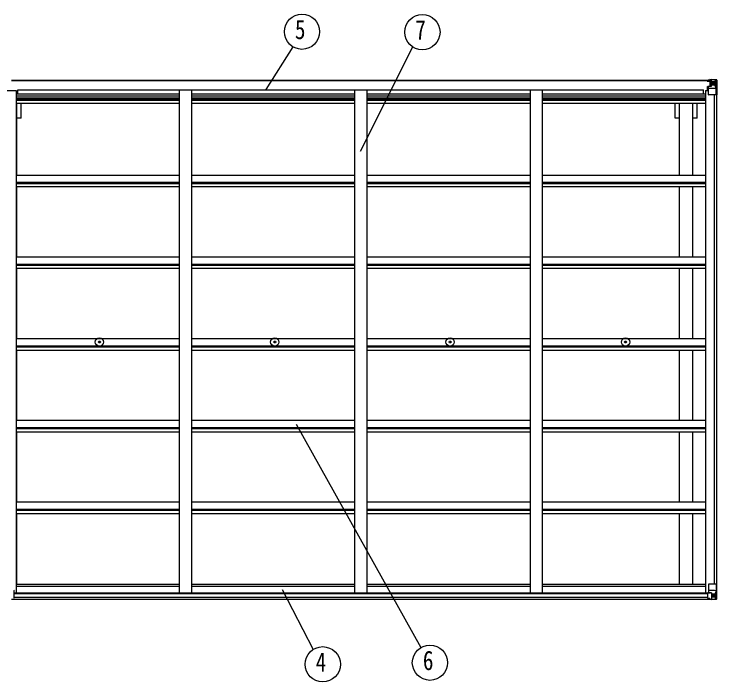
# Model space of a CAD drawing. Units: millimetres, scale not verified. Extents: x -12615 to 12615, y -8910 to 8910.
# Drawn here: x -1447 to 1422, y -824 to 1901 of the extents above; entities that cross this region are included whole.
import ezdxf
from ezdxf.enums import TextEntityAlignment as Align

# ---------------------------------------------------------------- set-up
doc = ezdxf.new("R2010")
doc.units = ezdxf.units.MM
doc.header["$LTSCALE"] = 40
for name, color, linetype in [('0-4_YKK_13', 4, 'Continuous'), ('0-5_YKK_A1', 4, 'Continuous'), ('0-6_YKK_D', 6, 'Continuous')]:
    doc.layers.add(name, color=color, linetype=linetype)
doc.styles.add('ＭＳ ゴシック', font='')
doc.styles.get('ＭＳ ゴシック').set_extended_font_data('MS Gothic')

msp = doc.modelspace()

# ---------------------------------------------------------------- linework, layer by layer
at = {"layer": '0-4_YKK_13'}
for p, q in [((1382.4, 1628.73), (1382.4, 1629.65)), ((1383.4, 1628.73), (1382.4, 1628.73)), ((1382.4, 1628.73), (1382.4, 1627.16)), ((1382.4, 1627.05), (1382.4, 1627.16)), ((1383.4, 1629.65), (1383.4, 1628.73)), ((1388.4, 1628.73), (1383.4, 1628.73)), ((1388.6, 1632.23), (1386.91, 1631.8)), ((1388.4, 1627.12), (1388.4, 1628.73)), ((1388.4, 1627.12), (1398.4, 1627.03)), ((1388.6, 1632.23), (1388.9, 1632.23)), ((1388.9, 1632.23), (1388.9, 1631.8)), ((1399.58, 1607.67), (1389.23, 1606.02)), ((1389.23, 1605.39), (1399.58, 1607.04)), ((1390.4, 1628.99), (1398.4, 1628.99)), ((1390.4, 1628.96), (1398.4, 1628.96)), ((1393.9, 1634.43), (1400.4, 1634.03)), ((1393.9, 1633.54), (1393.9, 1634.43)), ((1400.4, 1633.15), (1393.9, 1633.54)), ((1393.9, 1633.03), (1393.9, 1633.54)), ((1393.9, 1633.03), (1393.9, 1632.62)), ((1393.9, 1632.62), (1398.9, 1632.53)), ((1393.9, 1632.62), (1393.9, 1631.8)), ((1394.9, 1606.93), (1394.9, 1626.9)), ((1398.79, 1626.66), (1394.9, 1626.66)), ((1394.9, 1623.03), (1398.9, 1623.03)), ((1394.9, 1614.83), (1398.9, 1614.83)), ((1398.4, 1628.99), (1398.4, 1627.03)), ((1398.4, 1627.96), (1398.9, 1627.96)), ((1398.41, 1627.03), (1398.4, 1627.03)), ((1398.41, 1626.87), (1398.41, 1627.03)), ((1398.9, 1628.32), (1400.4, 1628.32)), ((1398.9, 1624.79), (1400.4, 1624.79)), ((1398.9, 1611.23), (1400.4, 1611.23)), ((1399.58, 1607.04), (1399.58, 1607.67)), ((1400.4, 1607.93), (1400.4, 1634.03)), ((1400.4, 1633.92), (1412.4, 1633.13)), ((1401.4, 1624.79), (1400.4, 1624.79)), ((1412.4, 1624.79), (1400.4, 1624.79)), ((1412.4, 1611.23), (1400.4, 1611.23)), ((1406.92, 1617.59), (1406.92, 1616.63)), ((1414.74, 1624.73), (1412.4, 1624.79)), ((1412.4, 1611.23), (1414.74, 1611.26)), ((1412.4, 1611.23), (1412.4, 1611.23)), ((1412.5, 1633.13), (1420.42, 1632.65)), ((1414.74, 1611.26), (1414.74, 1624.73)), ((1419.01, 1597.91), (1414.87, 1610)), ((1415.59, 1628.24), (1418.32, 1631.91)), ((1419.56, 1631.68), (1419.56, 1631.61)), ((1419.56, 1571.03), (1419.56, 1631.61)), ((1421.46, 1632.74), (1421.46, 1632.74)), ((1421.46, 1632.7), (1421.46, 1632.74)), ((1422.4, 1631.74), (1422.4, 1631.7)), ((1383.9, 1605.9), (1384.9, 1605.91)), ((1383.9, 1589.68), (1383.9, 1605.9)), ((1384.9, 1604.17), (1383.9, 1604.18)), ((1383.9, 1594.03), (1388.4, 1594.03)), ((1388.95, 1605.94), (1384.9, 1605.91)), ((1388.4, 1572.03), (1388.4, 1605.13)), ((1412.4, 1597.7), (1388.4, 1597.7)), ((1389.23, 1606.02), (1389.23, 1605.39)), ((1419.01, 1597.91), (1412.4, 1597.7)), ((1419.56, 1571.03), (1389.4, 1571.03)), ((-1101.02, 563.37), (-1099.91, 563.39)), ((-1101.02, 562.37), (-1099.91, 562.35)), ((-1099.91, 563.39), (-1099.39, 563.49)), ((-1099.91, 562.35), (-1099.39, 562.25)), ((-1099.29, 564.01), (-1099.39, 563.49)), ((-1099.29, 561.73), (-1099.39, 562.25)), ((-1099.27, 565.12), (-1099.29, 564.01)), ((-1099.27, 560.63), (-1099.29, 561.73)), ((-1098.27, 565.12), (-1098.26, 564.01)), ((-1098.27, 560.63), (-1098.26, 561.73)), ((-1098.26, 564.01), (-1098.16, 563.49)), ((-1098.26, 561.73), (-1098.16, 562.25)), ((-1097.64, 563.39), (-1098.16, 563.49)), ((-1097.64, 562.35), (-1098.16, 562.25)), ((-1096.53, 563.37), (-1097.64, 563.39)), ((-1096.53, 562.37), (-1097.64, 562.35)), ((-385.02, 563.37), (-383.91, 563.39)), ((-385.02, 562.37), (-383.91, 562.35)), ((-383.91, 563.39), (-383.39, 563.49)), ((-383.91, 562.35), (-383.39, 562.25)), ((-383.29, 564.01), (-383.39, 563.49)), ((-383.29, 561.73), (-383.39, 562.25)), ((-383.27, 565.12), (-383.29, 564.01)), ((-383.27, 560.63), (-383.29, 561.73)), ((-382.27, 565.12), (-382.26, 564.01)), ((-382.27, 560.63), (-382.26, 561.73)), ((-382.26, 564.01), (-382.16, 563.49)), ((-382.26, 561.73), (-382.16, 562.25)), ((-381.64, 563.39), (-382.16, 563.49)), ((-381.64, 562.35), (-382.16, 562.25)), ((-380.53, 563.37), (-381.64, 563.39)), ((-380.53, 562.37), (-381.64, 562.35)), ((330.98, 563.37), (332.09, 563.39)), ((330.98, 562.37), (332.09, 562.35)), ((332.09, 563.39), (332.61, 563.49)), ((332.09, 562.35), (332.61, 562.25)), ((332.71, 564.01), (332.61, 563.49)), ((332.71, 561.73), (332.61, 562.25)), ((332.73, 565.12), (332.71, 564.01)), ((332.73, 560.63), (332.71, 561.73)), ((333.73, 565.12), (333.74, 564.01)), ((333.73, 560.63), (333.74, 561.73)), ((333.74, 564.01), (333.84, 563.49)), ((333.74, 561.73), (333.84, 562.25)), ((334.36, 563.39), (333.84, 563.49)), ((334.36, 562.35), (333.84, 562.25)), ((335.47, 563.37), (334.36, 563.39)), ((335.47, 562.37), (334.36, 562.35)), ((1046.98, 563.37), (1048.09, 563.39)), ((1046.98, 562.37), (1048.09, 562.35)), ((1048.09, 563.39), (1048.61, 563.49)), ((1048.09, 562.35), (1048.61, 562.25)), ((1048.71, 564.01), (1048.61, 563.49)), ((1048.71, 561.73), (1048.61, 562.25)), ((1048.73, 565.12), (1048.71, 564.01)), ((1048.73, 560.63), (1048.71, 561.73)), ((1049.73, 565.12), (1049.74, 564.01)), ((1049.73, 560.63), (1049.74, 561.73)), ((1049.74, 564.01), (1049.84, 563.49)), ((1049.74, 561.73), (1049.84, 562.25)), ((1050.36, 563.39), (1049.84, 563.49)), ((1050.36, 562.35), (1049.84, 562.25)), ((1051.47, 563.37), (1050.36, 563.39)), ((1051.47, 562.37), (1050.36, 562.35)), ((1388.4, -425.95), (1388.4, -459.05)), ((1422.4, -424.95), (1389.4, -424.95)), ((1419.56, -424.95), (1419.56, -485.53)), ((1422.4, -485.66), (1422.4, -424.95)), ((-1447.1, -482.88), (-1447.1, -450.56)), ((1412.4, -451.62), (1388.4, -451.62)), ((1419.01, -451.83), (1412.4, -451.62)), ((1419.01, -451.83), (1414.87, -463.91)), ((-1447.1, -482.88), (-1447.1, -482.91)), ((1383.9, -462.1), (1383.9, -482.26)), ((1393.9, -461.16), (1384.9, -461.19)), ((1384.9, -482.97), (1393.9, -483.03)), ((1389.23, -459.3), (1399.58, -460.96)), ((1389.23, -459.94), (1389.23, -459.3)), ((1396.88, -461.16), (1389.23, -459.94)), ((1400.4, -461.16), (1393.9, -461.16)), ((1393.9, -488.35), (1393.9, -482.4)), ((1399.58, -460.96), (1399.58, -461.16)), ((1400.4, -461.16), (1400.4, -487.95)), ((1400.4, -465.15), (1412.4, -465.15)), ((1412.4, -478.71), (1400.4, -478.71)), ((1400.4, -487.83), (1412.4, -487.05)), ((1407.88, -471.51), (1407.88, -470.55)), ((1412.4, -465.15), (1412.4, -465.15)), ((1412.4, -465.15), (1414.74, -465.18)), ((1414.74, -478.65), (1412.4, -478.71)), ((1412.49, -487.04), (1420.42, -486.57)), ((1414.74, -465.18), (1414.74, -478.65)), ((1415.59, -482.16), (1418.32, -485.82)), ((1419.56, -485.6), (1419.56, -485.53)), ((1421.46, -486.61), (1421.46, -486.66))]:
    msp.add_line(p, q, dxfattribs=at)
for points in [[(1388.4, 1627.12), (1388.4, 1627.11), (1382.4, 1627.16)], [(1383.4, 1627), (1398.4, 1626.87), (1398.41, 1626.87)], [(1398.4, 1627.96), (1390.4, 1627.96), (1390.4, 1629.65)], [(1393.9, 1633.03), (1398.9, 1633.03), (1398.9, 1607.57)], [(1421.46, 1632.74), (1412.4, 1633.3), (1400.4, 1634.03)], [(1405.96, 1619.51), (1405, 1619.51), (1405, 1618.55), (1405.96, 1618.55)], [(1407.88, 1620.47), (1407.88, 1621.43), (1406.92, 1621.43), (1406.92, 1620.47)], [(1406.92, 1616.63), (1407.88, 1616.63), (1407.88, 1617.59)], [(1408.84, 1618.55), (1409.8, 1618.55), (1409.8, 1619.51), (1408.84, 1619.51)], [(1422.4, 1631.7), (1422.4, 1571.03), (1419.56, 1571.03)], [(1384.9, 1605.91), (1384.9, 1604.17), (1388.4, 1604.16)], [(1383.9, -482.26), (1383.91, -482.36), (1393.9, -482.4)], [(1421.46, -486.66), (1412.4, -487.21), (1393.9, -488.35)], [(1405.96, -472.47), (1405, -472.47), (1405, -473.43), (1405.96, -473.43)], [(1407.88, -470.55), (1406.92, -470.55), (1406.92, -471.51)], [(1406.92, -474.39), (1406.92, -475.35), (1407.88, -475.35), (1407.88, -474.39)], [(1408.84, -473.43), (1409.8, -473.43), (1409.8, -472.47), (1408.84, -472.47)]]:
    msp.add_lwpolyline(points, dxfattribs=at)
for centre, radius in [((1407.4, 1619.03), 5.3), ((-1098.77, 562.87), 17), ((-382.77, 562.87), 17), ((333.23, 562.87), 17), ((1049.23, 562.87), 17), ((-1098.77, 562.87), 4), ((-382.77, 562.87), 4), ((333.23, 562.87), 4), ((1049.23, 562.87), 4), ((1407.4, -472.95), 5.3)]:
    msp.add_circle(centre, radius, dxfattribs=at)
for centre, radius, start, end in [((1383.27, 1634.69), 7.69, 263.56574, 271.03001), ((1398.4, 1629.49), 0.5, 270.00309, 0.00198), ((1398.4, 1629.46), 0.5, 269.99891, 359.99891), ((1398.4, 1626.53), 0.5, 359.95536, 89.47105), ((1398.39, 1626.36), 0.513, 358.95293, 88.11972), ((1399.47, 1608.6), 0.937, 276.73234, 357.67791), ((1399.47, 1607.97), 0.937, 276.73234, 357.67791), ((1405.96, 1620.47), 0.96, 270, 0), ((1405.96, 1617.59), 0.96, 0, 90), ((1408.84, 1620.47), 0.96, 180, 270), ((1408.84, 1617.59), 0.96, 90, 180), ((1418.28, 1631.74), 1.28, 357.54105, 48.82169), ((1420.25, 1645.35), 12.7, 264.89689, 270.75534), ((1421.4, 1631.74), 0.999, 0.04917, 86.5576), ((1421.4, 1631.74), 1, 359.99921, 86.49983), ((1421.4, 1631.7), 0.999, 0.04917, 86.5576), ((1389.34, 1605.09), 0.937, 96.73234, 177.67791), ((1389.34, 1604.46), 0.937, 96.73234, 177.67791), ((1389.4, 1572.03), 1, 180, 270), ((-1098.77, 562.87), 2.3, 167.44414, 192.55586), ((-1098.77, 562.87), 2.3, 77.44414, 102.55586), ((-1098.77, 562.87), 2.3, 257.44414, 282.55586), ((-1098.77, 562.87), 2.3, 347.44414, 12.55586), ((-382.77, 562.87), 2.3, 167.44414, 192.55586), ((-382.77, 562.87), 2.3, 77.44414, 102.55586), ((-382.77, 562.87), 2.3, 257.44414, 282.55586), ((-382.77, 562.87), 2.3, 347.44414, 12.55586), ((333.23, 562.87), 2.3, 167.44414, 192.55586), ((333.23, 562.87), 2.3, 77.44414, 102.55586), ((333.23, 562.87), 2.3, 257.44414, 282.55586), ((333.23, 562.87), 2.3, 347.44414, 12.55586), ((1049.23, 562.87), 2.3, 167.44414, 192.55586), ((1049.23, 562.87), 2.3, 77.44414, 102.55586), ((1049.23, 562.87), 2.3, 257.44414, 282.55586), ((1049.23, 562.87), 2.3, 347.44414, 12.55586), ((1389.4, -425.95), 1, 90, 180), ((-1448.1, -450.56), 1, 0, 90), ((1389.34, -458.37), 0.937, 182.32209, 263.26766), ((1389.34, -459.01), 0.937, 182.32209, 263.26766), ((1399.47, -461.89), 0.937, 50.93398, 83.26766), ((1405.96, -471.51), 0.96, 270, 0), ((1405.96, -474.39), 0.96, 0, 90), ((1408.84, -471.51), 0.96, 180, 270), ((1408.84, -474.39), 0.96, 90, 180), ((1418.28, -485.66), 1.28, 311.17831, 2.45895), ((1420.25, -499.27), 12.7, 89.24466, 95.10311), ((1421.4, -485.62), 0.999, 273.4424, 359.95083), ((1421.4, -485.66), 0.999, 273.4424, 359.95083), ((1421.4, -485.66), 1, 273.50017, 0.00079)]:
    msp.add_arc(centre, radius, start, end, dxfattribs=at)
for centre, major_axis, ratio, start_param, end_param in [((1494.15, 1624.79), (-81.75, 0), 0.061163, 6.2824128, 6.2831853), ((1417.61, 1624.65), (-0.03, 5), 0.573921, 0.7672717, 1.551125), ((1416.14, 1611.28), (0, 3), 0.468246, 1.5772882, 2.0127935), ((1419.27, 1629.72), (0.02, 3), 0.466854, 0.125683, 0.7596956), ((1419.46, 1632.82), (-2, 0.12), 0.060933, 2.0712557, 3.1453404), ((1220.46, 1645.05), (-201, 12.36), 0.060933, 3.1453404, 3.145839), ((1418.29, 1600.26), (-0.85, 2.32), 0.403757, 3.0087805, 3.9744392), ((1418.29, -454.18), (-0.85, -2.32), 0.403757, 2.3087461, 3.2744049), ((1384.9, -462.1), (-1, -0.021), 0.906239, 4.6936843, 6.2644806), ((1384.9, -482.27), (-1, 0.012), 0.707053, 0.1587743, 1.5795216), ((1494.15, -478.71), (-81.75, 0), 0.061163, 0, 0.0007725), ((1416.14, -465.2), (0, -3), 0.468246, 4.2703918, 4.7058971), ((1417.61, -478.57), (-0.03, -5), 0.573921, 4.7320603, 5.5159136), ((1419.27, -483.64), (0.02, -3), 0.466854, 5.5234897, 6.1575023), ((1419.46, -486.74), (-2, -0.12), 0.060933, 3.1378449, 4.2119296), ((1220.46, -498.97), (-201, -12.36), 0.060933, 3.1373463, 3.1378449)]:
    msp.add_ellipse(centre, major_axis=major_axis, ratio=ratio, start_param=start_param, end_param=end_param, dxfattribs=at)
at = {"layer": '0-5_YKK_A1'}
for p, q in [((-1457.1, 1631.8), (1398.9, 1631.8)), ((-1457.1, 1629.65), (1398.9, 1629.65)), ((-1488.6, 1589.68), (-1438.6, 1589.68)), ((-1438.6, 1589.68), (-1438.6, -460.97)), ((-1431.1, 1576), (-1431.1, 1591.52)), ((-1431.1, 1591.52), (1367.9, 1591.52)), ((-772.6, 1591.5), (-772.6, -460.97)), ((-722.6, 1591.5), (-722.6, -460.97)), ((-56.6, 1591.5), (-56.6, -460.97)), ((-6.6, 1591.5), (-6.6, -460.97)), ((659.4, 1591.5), (659.4, -460.97)), ((709.4, 1591.5), (709.4, -460.97)), ((1367.9, 1576), (1367.9, 1591.52)), ((1375.4, 1589.68), (1375.4, -460.97)), ((1375.4, 1589.68), (1388.4, 1589.68)), ((-1438.6, 1576), (-772.6, 1576)), ((-1438.6, 1567.61), (-772.6, 1567.61)), ((-1438.6, 1559.41), (-772.6, 1559.41)), ((-1438.6, 1555.48), (-772.6, 1555.48)), ((-1438.6, 1550.4), (-772.6, 1550.4)), ((-722.6, 1576), (-56.6, 1576)), ((-722.6, 1567.61), (-56.6, 1567.61)), ((-722.6, 1559.41), (-56.6, 1559.41)), ((-722.6, 1555.48), (-56.6, 1555.48)), ((-722.6, 1550.4), (-56.6, 1550.4)), ((-6.6, 1576), (659.4, 1576)), ((-6.6, 1567.61), (659.4, 1567.61)), ((-6.6, 1559.41), (659.4, 1559.41)), ((-6.6, 1555.48), (659.4, 1555.48)), ((-6.6, 1550.4), (659.4, 1550.4)), ((709.4, 1576), (1375.4, 1576)), ((709.4, 1567.61), (1375.4, 1567.61)), ((709.4, 1559.41), (1375.4, 1559.41)), ((709.4, 1555.48), (1375.4, 1555.48)), ((709.4, 1550.4), (1375.4, 1550.4)), ((1410.7, 1571.03), (1410.7, -424.95)), ((1420.4, 1571.03), (1420.4, -424.95)), ((-1438.6, 1537.39), (-772.6, 1537.39)), ((-1436.1, 1244.38), (-1436.1, 1537.39)), ((-1418.4, 1475.8), (-1418.4, 1537.39)), ((-722.6, 1537.39), (-56.6, 1537.39)), ((-6.6, 1537.39), (659.4, 1537.39)), ((709.4, 1537.39), (1375.4, 1537.39)), ((1251.2, 1475.8), (1251.2, 1537.39)), ((1268.9, 1244.38), (1268.9, 1537.39)), ((1323.9, 1244.38), (1323.9, 1537.39)), ((1341.6, 1475.8), (1341.6, 1537.39)), ((-1418.4, 1475.8), (-1436.1, 1475.8)), ((1268.9, 1475.8), (1251.2, 1475.8)), ((1341.6, 1475.8), (1323.9, 1475.8)), ((-1438.57, 1244.38), (-772.6, 1244.38)), ((-722.57, 1244.38), (-56.6, 1244.38)), ((-6.57, 1244.38), (659.4, 1244.38)), ((709.43, 1244.38), (1375.4, 1244.38)), ((-1438.57, 1214.65), (-772.6, 1214.65)), ((-1438.57, 1210.1), (-772.6, 1210.1)), ((-722.57, 1214.65), (-56.6, 1214.65)), ((-722.57, 1210.1), (-56.6, 1210.1)), ((-6.57, 1214.65), (659.4, 1214.65)), ((-6.57, 1210.1), (659.4, 1210.1)), ((709.43, 1214.65), (1375.4, 1214.65)), ((709.43, 1210.1), (1375.4, 1210.1)), ((-1438.57, 1197.09), (-772.6, 1197.09)), ((-1436.1, 910.89), (-1436.1, 1197.09)), ((-722.57, 1197.09), (-56.6, 1197.09)), ((-6.57, 1197.09), (659.4, 1197.09)), ((709.43, 1197.09), (1375.4, 1197.09)), ((1268.9, 910.89), (1268.9, 1197.09)), ((1323.9, 910.89), (1323.9, 1197.09)), ((-1438.57, 910.89), (-772.6, 910.89)), ((-722.57, 910.89), (-56.6, 910.89)), ((-6.57, 910.89), (659.4, 910.89)), ((709.43, 910.89), (1375.4, 910.89)), ((-1438.57, 881.15), (-772.6, 881.15)), ((-1438.57, 876.6), (-772.6, 876.6)), ((-1438.57, 863.59), (-772.6, 863.59)), ((-1436.1, 577.39), (-1436.1, 863.59)), ((-722.57, 881.15), (-56.6, 881.15)), ((-722.57, 876.6), (-56.6, 876.6)), ((-722.57, 863.59), (-56.6, 863.59)), ((-6.57, 881.15), (659.4, 881.15)), ((-6.57, 876.6), (659.4, 876.6)), ((-6.57, 863.59), (659.4, 863.59)), ((709.43, 881.15), (1375.4, 881.15)), ((709.43, 876.6), (1375.4, 876.6)), ((709.43, 863.59), (1375.4, 863.59)), ((1268.9, 577.39), (1268.9, 863.59)), ((1323.9, 577.39), (1323.9, 863.59)), ((-1438.57, 577.39), (-772.6, 577.39)), ((-722.57, 577.39), (-56.6, 577.39)), ((-6.57, 577.39), (659.4, 577.39)), ((709.43, 577.39), (1375.4, 577.39)), ((-1438.57, 547.66), (-772.6, 547.66)), ((-722.57, 547.66), (-56.6, 547.66)), ((-6.57, 547.66), (659.4, 547.66)), ((709.43, 547.66), (1375.4, 547.66)), ((-1438.57, 543.11), (-772.6, 543.11)), ((-1438.57, 530.1), (-772.6, 530.1)), ((-1436.1, 243.9), (-1436.1, 530.1)), ((-722.57, 543.11), (-56.6, 543.11)), ((-722.57, 530.1), (-56.6, 530.1)), ((-6.57, 543.11), (659.4, 543.11)), ((-6.57, 530.1), (659.4, 530.1)), ((709.43, 543.11), (1375.4, 543.11)), ((709.43, 530.1), (1375.4, 530.1)), ((1268.9, 243.9), (1268.9, 530.1)), ((1323.9, 243.9), (1323.9, 530.1)), ((-1438.57, 243.9), (-772.6, 243.9)), ((-722.57, 243.9), (-56.6, 243.9)), ((-6.57, 243.9), (659.4, 243.9)), ((709.43, 243.9), (1375.4, 243.9)), ((-1438.57, 214.16), (-772.6, 214.16)), ((-1438.57, 209.62), (-772.6, 209.62)), ((-722.57, 214.16), (-56.6, 214.16)), ((-722.57, 209.62), (-56.6, 209.62)), ((-6.57, 214.16), (659.4, 214.16)), ((-6.57, 209.62), (659.4, 209.62)), ((709.43, 214.16), (1375.4, 214.16)), ((709.43, 209.62), (1375.4, 209.62)), ((-1438.57, 196.6), (-772.6, 196.6)), ((-1436.1, -89.6), (-1436.1, 196.6)), ((-722.57, 196.6), (-56.6, 196.6)), ((-6.57, 196.6), (659.4, 196.6)), ((709.43, 196.6), (1375.4, 196.6)), ((1268.9, -89.6), (1268.9, 196.6)), ((1323.9, -89.6), (1323.9, 196.6)), ((-1438.57, -89.6), (-772.6, -89.6)), ((-722.57, -89.6), (-56.6, -89.6)), ((-6.57, -89.6), (659.4, -89.6)), ((709.43, -89.6), (1375.4, -89.6)), ((-1438.57, -119.33), (-772.6, -119.33)), ((-1438.57, -123.88), (-772.6, -123.88)), ((-1438.57, -136.89), (-772.6, -136.89)), ((-1436.1, -424.8), (-1436.1, -136.89)), ((-722.57, -119.33), (-56.6, -119.33)), ((-722.57, -123.88), (-56.6, -123.88)), ((-722.57, -136.89), (-56.6, -136.89)), ((-6.57, -119.33), (659.4, -119.33)), ((-6.57, -123.88), (659.4, -123.88)), ((-6.57, -136.89), (659.4, -136.89)), ((709.43, -119.33), (1375.4, -119.33)), ((709.43, -123.88), (1375.4, -123.88)), ((709.43, -136.89), (1375.4, -136.89)), ((1268.9, -424.8), (1268.9, -136.89)), ((1323.9, -424.8), (1323.9, -136.89)), ((-1438.6, -424.8), (-772.6, -424.8)), ((-722.6, -424.8), (-56.6, -424.8)), ((-6.6, -424.8), (659.4, -424.8)), ((709.4, -424.8), (1375.4, -424.8)), ((-1438.6, -433.14), (-772.6, -433.14)), ((-722.6, -433.14), (-56.6, -433.14)), ((-6.6, -433.14), (659.4, -433.14)), ((709.4, -433.14), (1375.4, -433.14)), ((-1457.1, -486.74), (1393.9, -486.74)), ((-1447.1, -460.97), (1395.67, -460.97)), ((-1447.1, -463.23), (1383.9, -463.23)), ((-1447.1, -478.85), (1383.9, -478.85))]:
    msp.add_line(p, q, dxfattribs=at)
at = {"layer": '0-6_YKK_D'}
for p, q in [((-417.39, 1593.05), (-308.18, 1767.1)), ((-32.43, 1341.37), (180.52, 1767.03)), ((-295.32, 227.15), (213.28, -684.32)), ((-353.04, -446.39), (-225.87, -691.79))]:
    msp.add_line(p, q, dxfattribs=at)
for centre in [(-271.65, 1829.15), (219.8, 1827.37), (-186.8, -752.27), (250.83, -745.75)]:
    msp.add_circle(centre, 72, dxfattribs=at)

# ---------------------------------------------------------------- texts
at = {"layer": '0-6_YKK_D', "style": 'ＭＳ ゴシック', "width": 0.8}
for s, p in [('5', (-300.45, 1775.15)), ('7', (191, 1773.37)), ('4', (-215.6, -806.27)), ('6', (222.03, -799.75))]:
    msp.add_text(s, height=79.18, dxfattribs=at).set_placement(p, align=Align.BOTTOM_LEFT)

doc.saveas('drawing.dxf')
